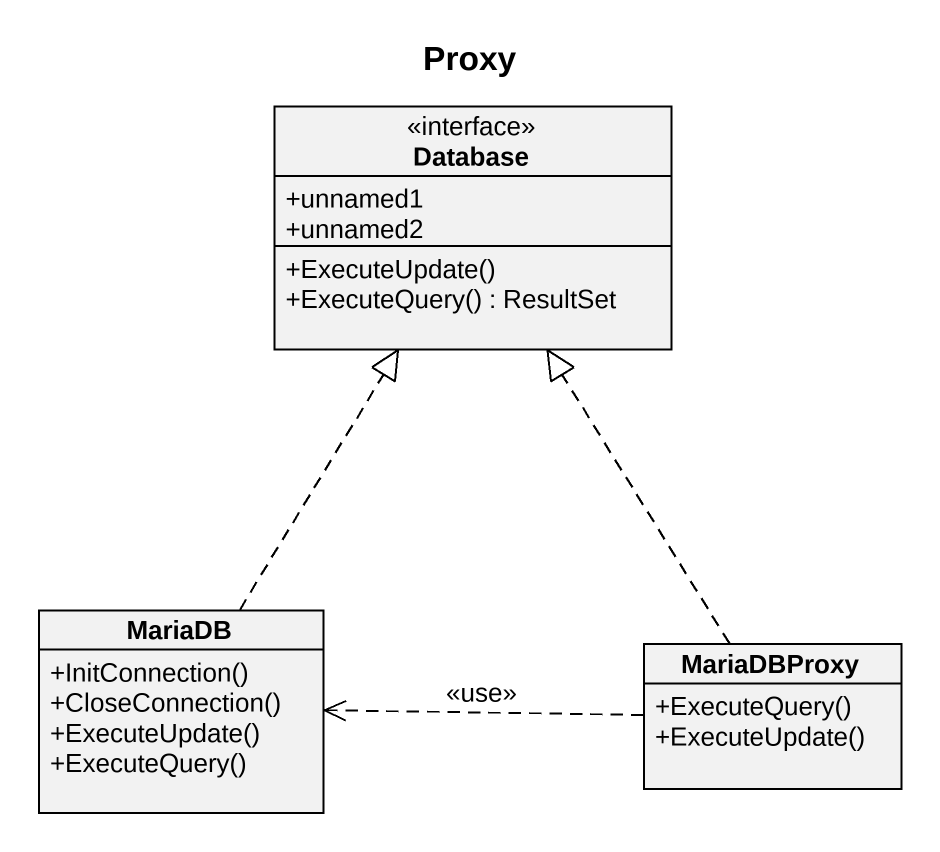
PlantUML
@startuml
title Proxy
hide circle
hide empty members
skinparam classAttributeIconSize 0
interface "Database" as Database_ {
  +unnamed1
  +unnamed2
  +ExecuteUpdate()
  +ExecuteQuery() : ResultSet
}
class MariaDB {
  +InitConnection()
  +CloseConnection()
  +ExecuteUpdate()
  +ExecuteQuery()
}
class MariaDBProxy {
  +ExecuteQuery()
  +ExecuteUpdate()
}
MariaDB .up.|> Database_
MariaDBProxy .up.|> Database_
MariaDBProxy .left.> MariaDB : <<use>>
@enduml
